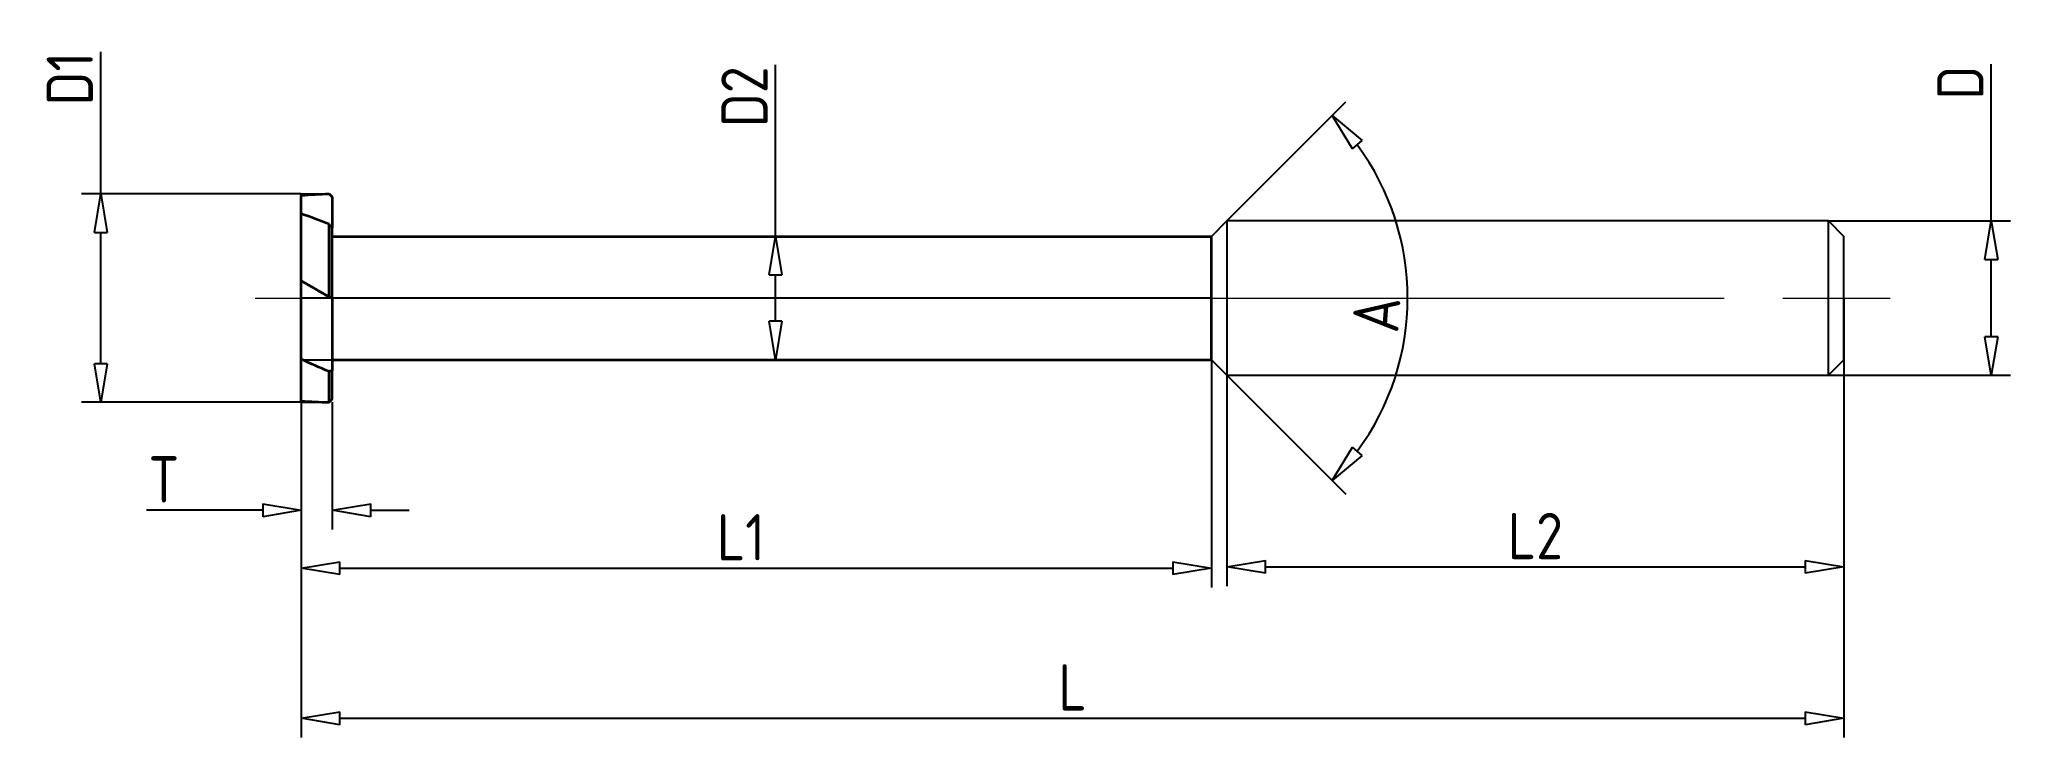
# Model space of a CAD drawing. Header units: millimetres. Extents: x -14 to 114, y -28 to 17.
import ezdxf

# ---------------------------------------------------------------- set-up
doc = ezdxf.new("R2010")
doc.units = ezdxf.units.MM
doc.linetypes.add('CENTER', pattern=[50.8, 31.75, -6.35, 6.35, -6.35])
doc.layers.add('中心线', color=1, linetype='CENTER', lineweight=15)
doc.layers.add('尺寸线', color=3, linetype='Continuous')
doc.styles.add('工程字', font='gbenor.shx', dxfattribs={"bigfont": 'gbcbig.shx'})
doc.dimstyles.new('ZQH', dxfattribs={"dimtxt": 3, "dimasz": 2.5, "dimexe": 1.25, "dimexo": 0, "dimgap": 0.5, "dimtad": 1, "dimdec": 3, "dimdsep": 46, "dimtxsty": '工程字', "dimblk": 'CLOSEDBLANK', "dimcen": -0.8, "dimclrd": 3, "dimclre": 3, "dimclrt": 3, "dimadec": 1, "dimazin": 2, "dimtfac": 1, "dimtdec": 3, "dimtofl": 0, "dimtmove": 0, "dimatfit": 3, "dimldrblk": 'CLOSEDBLANK', "dimfxl": 1, "dimtolj": 1, "dimtzin": 0, "dimarcsym": 0})

# ---------------------------------------------------------------- blocks, each defined once
blk = doc.blocks.new('_ClosedBlank')
at = {"color": 0, "linetype": 'ByBlock', "lineweight": -2}
for p, q in [((-1, 0.167), (0, 0)), ((-1, 0.167), (-1, -0.167)), ((0, 0), (-1, -0.167))]:
    blk.add_line(p, q, dxfattribs=at)
blk = doc.blocks.new('*D11')
at = {"layer": 'Defpoints', "color": 0, "transparency": 16777216}
for p in [(102, 5), (102, -5), (112.56, -5)]:
    blk.add_point(p, dxfattribs=at)
at = {"layer": '尺寸线', "color": 0, "lineweight": -2, "transparency": 16777216}
for p, q in [((112.56, 5), (112.56, 15.15)), ((102, 5), (113.81, 5)), ((112.56, -2.5), (112.56, 2.5)), ((102, -5), (113.81, -5))]:
    blk.add_line(p, q, dxfattribs=at)
at = {"layer": '尺寸线', "color": 0, "lineweight": -2, "transparency": 16777216, "xscale": 2.5, "yscale": 2.5, "zscale": 2.5}
for p, rotation in [((112.56, 5), 90), ((112.56, -5), 270)]:
    blk.add_blockref('_ClosedBlank', p, dxfattribs=dict(at, rotation=rotation))
at = {"layer": '尺寸线', "color": 0, "transparency": 16777216, "insert": (110.55, 13.96), "char_height": 3, "attachment_point": 5, "rotation": 90, "style": '工程字'}
blk.add_mtext('\\A1;D', dxfattribs=at)
blk = doc.blocks.new('*D12')
at = {"layer": 'Defpoints', "color": 0, "transparency": 16777216}
for p in [(63, -5), (103, -4), (103, -17.42)]:
    blk.add_point(p, dxfattribs=at)
at = {"layer": '尺寸线', "color": 0, "lineweight": -2, "transparency": 16777216}
for p, q in [((63, -5), (63, -18.67)), ((103, -4), (103, -18.67)), ((65.5, -17.42), (100.5, -17.42))]:
    blk.add_line(p, q, dxfattribs=at)
at = {"layer": '尺寸线', "color": 0, "lineweight": -2, "transparency": 16777216, "xscale": 2.5, "yscale": 2.5, "zscale": 2.5, "rotation": 180}
blk.add_blockref('_ClosedBlank', (63, -17.42), dxfattribs=at)
at = {"layer": '尺寸线', "color": 0, "lineweight": -2, "transparency": 16777216, "xscale": 2.5, "yscale": 2.5, "zscale": 2.5}
blk.add_blockref('_ClosedBlank', (103, -17.42), dxfattribs=at)
at = {"layer": '尺寸线', "color": 0, "transparency": 16777216, "insert": (83, -15.42), "char_height": 3, "attachment_point": 5, "style": '工程字'}
blk.add_mtext('\\A1;L2', dxfattribs=at)
blk = doc.blocks.new('*D13')
at = {"color": 0, "lineweight": -2, "transparency": 16777216}
for p, q in [((3, -6.75), (3, -15)), ((5, -6.75), (5, -15)), ((0.5, -13.75), (-7.04, -13.75)), ((7.5, -13.75), (10, -13.75))]:
    blk.add_line(p, q, dxfattribs=at)
at = {"layer": 'Defpoints', "color": 0, "transparency": 16777216}
for p in [(3, -6.75), (5, -6.75), (5, -13.75)]:
    blk.add_point(p, dxfattribs=at)
at = {"color": 0, "lineweight": -2, "transparency": 16777216, "xscale": 2.5, "yscale": 2.5, "zscale": 2.5}
blk.add_blockref('_ClosedBlank', (3, -13.75), dxfattribs=at)
at = {"color": 0, "lineweight": -2, "transparency": 16777216, "xscale": 2.5, "yscale": 2.5, "zscale": 2.5, "rotation": 180}
blk.add_blockref('_ClosedBlank', (5, -13.75), dxfattribs=at)
at = {"color": 0, "transparency": 16777216, "insert": (-5.91, -11.75), "char_height": 3, "attachment_point": 5, "style": '工程字'}
blk.add_mtext('\\A1;T', dxfattribs=at)
blk = doc.blocks.new('*D14')
at = {"color": 0, "lineweight": -2, "transparency": 16777216}
for p, q in [((3, -4), (3, -18.75)), ((62, -4), (62, -18.75)), ((5.5, -17.5), (59.5, -17.5))]:
    blk.add_line(p, q, dxfattribs=at)
at = {"layer": 'Defpoints', "color": 0, "transparency": 16777216}
for p in [(3, -4), (62, -4), (62, -17.5)]:
    blk.add_point(p, dxfattribs=at)
at = {"color": 0, "lineweight": -2, "transparency": 16777216, "xscale": 2.5, "yscale": 2.5, "zscale": 2.5, "rotation": 180}
blk.add_blockref('_ClosedBlank', (3, -17.5), dxfattribs=at)
at = {"color": 0, "lineweight": -2, "transparency": 16777216, "xscale": 2.5, "yscale": 2.5, "zscale": 2.5}
blk.add_blockref('_ClosedBlank', (62, -17.5), dxfattribs=at)
at = {"color": 0, "transparency": 16777216, "insert": (31.5, -15.5), "char_height": 3, "attachment_point": 5, "style": '工程字'}
blk.add_mtext('\\A1;L1', dxfattribs=at)
blk = doc.blocks.new('*D15')
at = {"color": 0, "lineweight": -2, "transparency": 16777216}
for p, q in [((3, 0), (3, -28.48)), ((103, 0), (103, -28.48)), ((5.5, -27.23), (100.5, -27.23))]:
    blk.add_line(p, q, dxfattribs=at)
at = {"layer": 'Defpoints', "color": 0, "transparency": 16777216}
for p in [(3, 0), (103, 0), (103, -27.23)]:
    blk.add_point(p, dxfattribs=at)
at = {"color": 0, "lineweight": -2, "transparency": 16777216, "xscale": 2.5, "yscale": 2.5, "zscale": 2.5, "rotation": 180}
blk.add_blockref('_ClosedBlank', (3, -27.23), dxfattribs=at)
at = {"color": 0, "lineweight": -2, "transparency": 16777216, "xscale": 2.5, "yscale": 2.5, "zscale": 2.5}
blk.add_blockref('_ClosedBlank', (103, -27.23), dxfattribs=at)
at = {"color": 0, "transparency": 16777216, "insert": (53, -25.23), "char_height": 3, "attachment_point": 5, "style": '工程字'}
blk.add_mtext('\\A1;L', dxfattribs=at)
blk = doc.blocks.new('*D16')
at = {"color": 0, "lineweight": -2, "transparency": 16777216}
for p, q in [((-10, 6.75), (-10, 15.97)), ((3, 6.75), (-11.25, 6.75)), ((-10, -4.25), (-10, 4.25)), ((3, -6.75), (-11.25, -6.75))]:
    blk.add_line(p, q, dxfattribs=at)
at = {"layer": 'Defpoints', "color": 0, "transparency": 16777216}
for p in [(3, 6.75), (-10, -6.75), (3, -6.75)]:
    blk.add_point(p, dxfattribs=at)
at = {"color": 0, "lineweight": -2, "transparency": 16777216, "xscale": 2.5, "yscale": 2.5, "zscale": 2.5}
for p, rotation in [((-10, 6.75), 90), ((-10, -6.75), 270)]:
    blk.add_blockref('_ClosedBlank', p, dxfattribs=dict(at, rotation=rotation))
at = {"color": 0, "transparency": 16777216, "insert": (-12.01, 14.22), "char_height": 3, "attachment_point": 5, "rotation": 90, "style": '工程字'}
blk.add_mtext('\\A1;D1', dxfattribs=at)
blk = doc.blocks.new('*D17')
at = {"color": 0, "lineweight": -2, "transparency": 16777216}
for p, q in [((33.74, 4), (33.74, 15.12)), ((33.74, 4), (32.49, 4)), ((33.74, -1.5), (33.74, 1.5)), ((3, -4), (34.99, -4))]:
    blk.add_line(p, q, dxfattribs=at)
at = {"layer": 'Defpoints', "color": 0, "transparency": 16777216}
for p in [(33.74, 4), (3, -4), (33.74, -4)]:
    blk.add_point(p, dxfattribs=at)
at = {"color": 0, "lineweight": -2, "transparency": 16777216, "xscale": 2.5, "yscale": 2.5, "zscale": 2.5}
for p, rotation in [((33.74, 4), 90), ((33.74, -4), 270)]:
    blk.add_blockref('_ClosedBlank', p, dxfattribs=dict(at, rotation=rotation))
at = {"color": 0, "transparency": 16777216, "insert": (31.73, 13.05), "char_height": 3, "attachment_point": 5, "rotation": 90, "style": '工程字'}
blk.add_mtext('\\A1;D2', dxfattribs=at)
blk = doc.blocks.new('*D18')
at = {"color": 0, "lineweight": -2, "transparency": 16777216}
for p, q in [((63, 5), (70.71, 12.71)), ((63, -5), (70.71, -12.71))]:
    blk.add_line(p, q, dxfattribs=at)
blk.add_arc((58, 0), 16.72, 323.5727, 36.4273, dxfattribs=at)
at = {"layer": 'Defpoints', "color": 0, "transparency": 16777216}
for p in [(62, 4), (63, 5), (74.15, 4.33), (62, -4), (63, -5)]:
    blk.add_point(p, dxfattribs=at)
at = {"color": 0, "lineweight": -2, "transparency": 16777216, "xscale": 2.5, "yscale": 2.5, "zscale": 2.5}
for p, rotation in [((69.83, 11.83), 130.7136302426689), ((69.83, -11.83), 229.2863697573308)]:
    blk.add_blockref('_ClosedBlank', p, dxfattribs=dict(at, rotation=rotation))
at = {"color": 0, "transparency": 16777216, "insert": (72.69, -1.06), "char_height": 3, "attachment_point": 5, "rotation": 85.8715, "style": '工程字'}
blk.add_mtext('\\A1;A', dxfattribs=at)

msp = doc.modelspace()

# ---------------------------------------------------------------- linework, layer by layer
at = {"lineweight": 35}
for p, q in [((5, 6.55), (4.9746, 6.5754)), ((5, 6.55), (5, 6.55)), ((3, 1.1158), (3, 5.4623)), ((3, 1.1158), (3, 5.4623)), ((4.8, 0.0817), (4.8, 4.7896)), ((5, -0.0127), (5, 4.5537)), ((3, -6.6571), (3, -3.9655)), ((3, -6.6571), (3, -3.9655)), ((4.8, -6.7495), (4.8, -4.7563)), ((5, -6.55), (5, -4.7081)), ((5, -6.55), (4.9746, -6.5754))]:
    msp.add_line(p, q, dxfattribs=at)
at = {"color": 0, "lineweight": 35}
for p, q in [((5, 4), (62, 4)), ((62, -4), (62, 4)), ((5, -4), (62, -4))]:
    msp.add_line(p, q, dxfattribs=at)
at = {"color": 0}
for p, q in [((62, 4), (63, 5)), ((63, 5), (63, -5)), ((102, 5), (63, 5)), ((62, -4), (63, -5)), ((63, -5), (102, -5))]:
    msp.add_line(p, q, dxfattribs=at)
for p, q in [((102, 5), (103, 4)), ((102, -5), (102, 5)), ((103, -4), (103, 4)), ((103, -4), (102, -5))]:
    msp.add_line(p, q)
msp.add_lwpolyline([(3, 0), (3, 6.75), (3, 6.75), (3, 6.75), (4.8, 6.75), (4.8, 6.75), (5, 6.55), (5, 4), (62, 4), (62, 0), (3, 0)], dxfattribs=at)
at = {"color": 0, "extrusion": (0, -1.22465e-16, -1)}
msp.add_lwpolyline([(-3, 0), (-3, -6.75), (-3, -6.75), (-3, -6.75), (-4.8, -6.75), (-4.8, -6.75), (-5, -6.55), (-5, -4), (-62, -4), (-62, 0), (-3, 0)], dxfattribs=at)
at = {"lineweight": 35}
for points in [[(3, 6.6571), (3.6003, 6.7144), (4.1997, 6.7453), (4.8, 6.7495)], [(3, 6.6571), (3, 6.6571), (3, 6.6571), (3, 6.6571)], [(4.8, 6.7495), (4.8586, 6.6912), (4.9168, 6.6332), (4.9746, 6.5754)], [(4.9746, 6.5754), (4.9831, 6.5669), (4.9915, 6.5585), (5, 6.55)], [(4.8, 4.7896), (4.1997, 5.0338), (3.6003, 5.2587), (3, 5.4623)], [(3, 5.4623), (3, 5.4623), (3, 5.4623), (3, 5.4623)], [(5, 4.5537), (4.9323, 4.6306), (4.8656, 4.7094), (4.8, 4.7896)], [(3, 1.1158), (3, 1.1158), (3, 1.1158), (3, 1.1158)], [(3, 1.1158), (3.6003, 0.774), (4.1997, 0.4283), (4.8, 0.0817)], [(4.8, 0.0817), (4.8672, 0.0522), (4.9339, 0.0206), (5, -0.0127)], [(4.8, -4.7563), (4.1997, -4.5103), (3.6003, -4.246), (3, -3.9655)], [(3, -3.9655), (3, -3.9655), (3, -3.9655), (3, -3.9655)], [(5, -4.7081), (4.9323, -4.7279), (4.8656, -4.7439), (4.8, -4.7563)], [(3, -6.6571), (3, -6.6571), (3, -6.6571), (3, -6.6571)], [(3, -6.6571), (3.6003, -6.7144), (4.1997, -6.7453), (4.8, -6.7495)], [(4.8, -6.7495), (4.8586, -6.6912), (4.9168, -6.6332), (4.9746, -6.5754)]]:
    msp.add_open_spline(points, degree=3, dxfattribs=at)
for points, knots in [([(3, 5.4623), (3, 5.6276), (3, 5.8064), (3, 6.2095), (3, 6.432), (3, 6.6571)], [6.91010973, 6.91010973, 6.91010973, 6.91010973, 7.51397761, 7.51397761, 8.19397488, 8.19397488, 8.19397488, 8.19397488]), ([(5, 6.55), (5, 6.3108), (5, 6.0718), (5, 5.5694), (5, 5.3146), (5, 4.8872), (5, 4.7092), (5, 4.5537)], [0.05017176, 0.05017176, 0.05017176, 0.05017176, 0.77011105, 0.77011105, 1.61613086, 1.61613086, 2.34305811, 2.34305811, 2.34305811, 2.34305811]), ([(3, -3.9655), (3, -3.9309), (3, -3.8926), (3, -3.7073), (3, -3.5256), (3, -3.084), (3, -2.8225), (3, -2.219), (3, -1.8737), (3, -1.13), (3, -0.7313), (3, -0.0341), (3, 0.2709), (3, 0.7266), (3, 0.8915), (3, 1.0707), (3, 1.112), (3, 1.1158)], [1.38472767, 1.38472767, 1.38472767, 1.38472767, 1.61147505, 1.61147505, 2.38546857, 2.38546857, 3.24417055, 3.24417055, 4.26652816, 4.26652816, 5.47180358, 5.47180358, 6.58065042, 6.58065042, 7.51397761, 7.51397761, 8.19397488, 8.19397488, 8.19397488, 8.19397488]), ([(5, -0.0127), (5, -0.0216), (5, -0.0493), (5, -0.1717), (5, -0.299), (5, -0.6588), (5, -0.9045), (5, -1.5091), (5, -1.8817), (5, -2.6385), (5, -3.0226), (5, -3.7036), (5, -4.0011), (5, -4.4303), (5, -4.5787), (5, -4.7081)], [0.28109243, 0.28109243, 0.28109243, 0.28109243, 0.77011105, 0.77011105, 1.61613086, 1.61613086, 2.61927429, 2.61927429, 3.80884294, 3.80884294, 4.93819458, 4.93819458, 5.87607945, 5.87607945, 6.45145596, 6.45145596, 6.45145596, 6.45145596])]:
    msp.add_open_spline(points, degree=3, knots=knots, dxfattribs=at)
at = {"layer": '中心线', "color": 1}
msp.add_line((0, 0), (106, 0), dxfattribs=at)
at = {"layer": '中心线', "color": 0}
msp.add_line((60.9414, 0), (104.7423, 0), dxfattribs=at)

# ---------------------------------------------------------------- dimensions: what is measured, and where the dimension line sits
for base, p1, p2, text, picture, middle in [((-10, -6.75), (3, 6.75), (3, -6.75), 'D1', '*D16', (-10, 14.2197)), ((33.7399, -4), (33.7399, 4), (3, -4), 'D2', '*D17', (33.7399, 13.0475))]:
    dim = msp.add_linear_dim(base=base, p1=p1, p2=p2, angle=90, text=text, dimstyle='ZQH', override={"dimclrd": 0, "dimclre": 0, "dimclrt": 0})
    dim.commit()
    dim.dimension.update_dxf_attribs({"geometry": picture, "text_midpoint": middle, "dimtype": 160})
dim = msp.add_angular_dim_2l(base=(74.1544, 4.3286), line1=((62, -4), (63, -5)), line2=((62, 4), (63, 5)), text='A', dimstyle='ZQH', override={"dimclrd": 0, "dimclre": 0, "dimclrt": 0})
dim.commit()
dim.dimension.update_dxf_attribs({"geometry": '*D18', "text_midpoint": (74.6809, -1.204), "dimtype": 162})
for base, p1, p2, text, picture, middle in [((103, -27.2316), (3, 0), (103, 0), 'L', '*D15', (53, -27.2316)), ((5, -13.75), (3, -6.75), (5, -6.75), 'T', '*D13', (-5.9136, -13.75))]:
    dim = msp.add_linear_dim(base=base, p1=p1, p2=p2, text=text, dimstyle='ZQH', override={"dimclrd": 0, "dimclre": 0, "dimclrt": 0})
    dim.commit()
    dim.dimension.update_dxf_attribs({"geometry": picture, "text_midpoint": middle, "dimtype": 160})
at = {"color": 0}
dim = msp.add_linear_dim(base=(62, -17.5), p1=(3, -4), p2=(62, -4), text='L1', dimstyle='ZQH', override={"dimclrd": 0, "dimclre": 0, "dimclrt": 0}, dxfattribs=at)
dim.commit()
dim.dimension.update_dxf_attribs({"geometry": '*D14', "text_midpoint": (31.5, -17.5), "dimtype": 160})
at = {"layer": '尺寸线', "color": 0}
dim = msp.add_linear_dim(base=(112.5589, -5), p1=(102, 5), p2=(102, -5), angle=90, text='D', dimstyle='ZQH', override={"dimclrd": 0, "dimclre": 0, "dimclrt": 0}, dxfattribs=at)
dim.commit()
dim.dimension.update_dxf_attribs({"geometry": '*D11', "text_midpoint": (112.5589, 13.958), "dimtype": 160})
dim = msp.add_linear_dim(base=(103, -17.4165), p1=(63, -5), p2=(103, -4), text='L2', dimstyle='ZQH', override={"dimclrd": 0, "dimclre": 0, "dimclrt": 0}, dxfattribs=at)
dim.commit()
dim.dimension.update_dxf_attribs({"geometry": '*D12', "text_midpoint": (83, -17.4165), "dimtype": 160})

doc.saveas('drawing.dxf')
